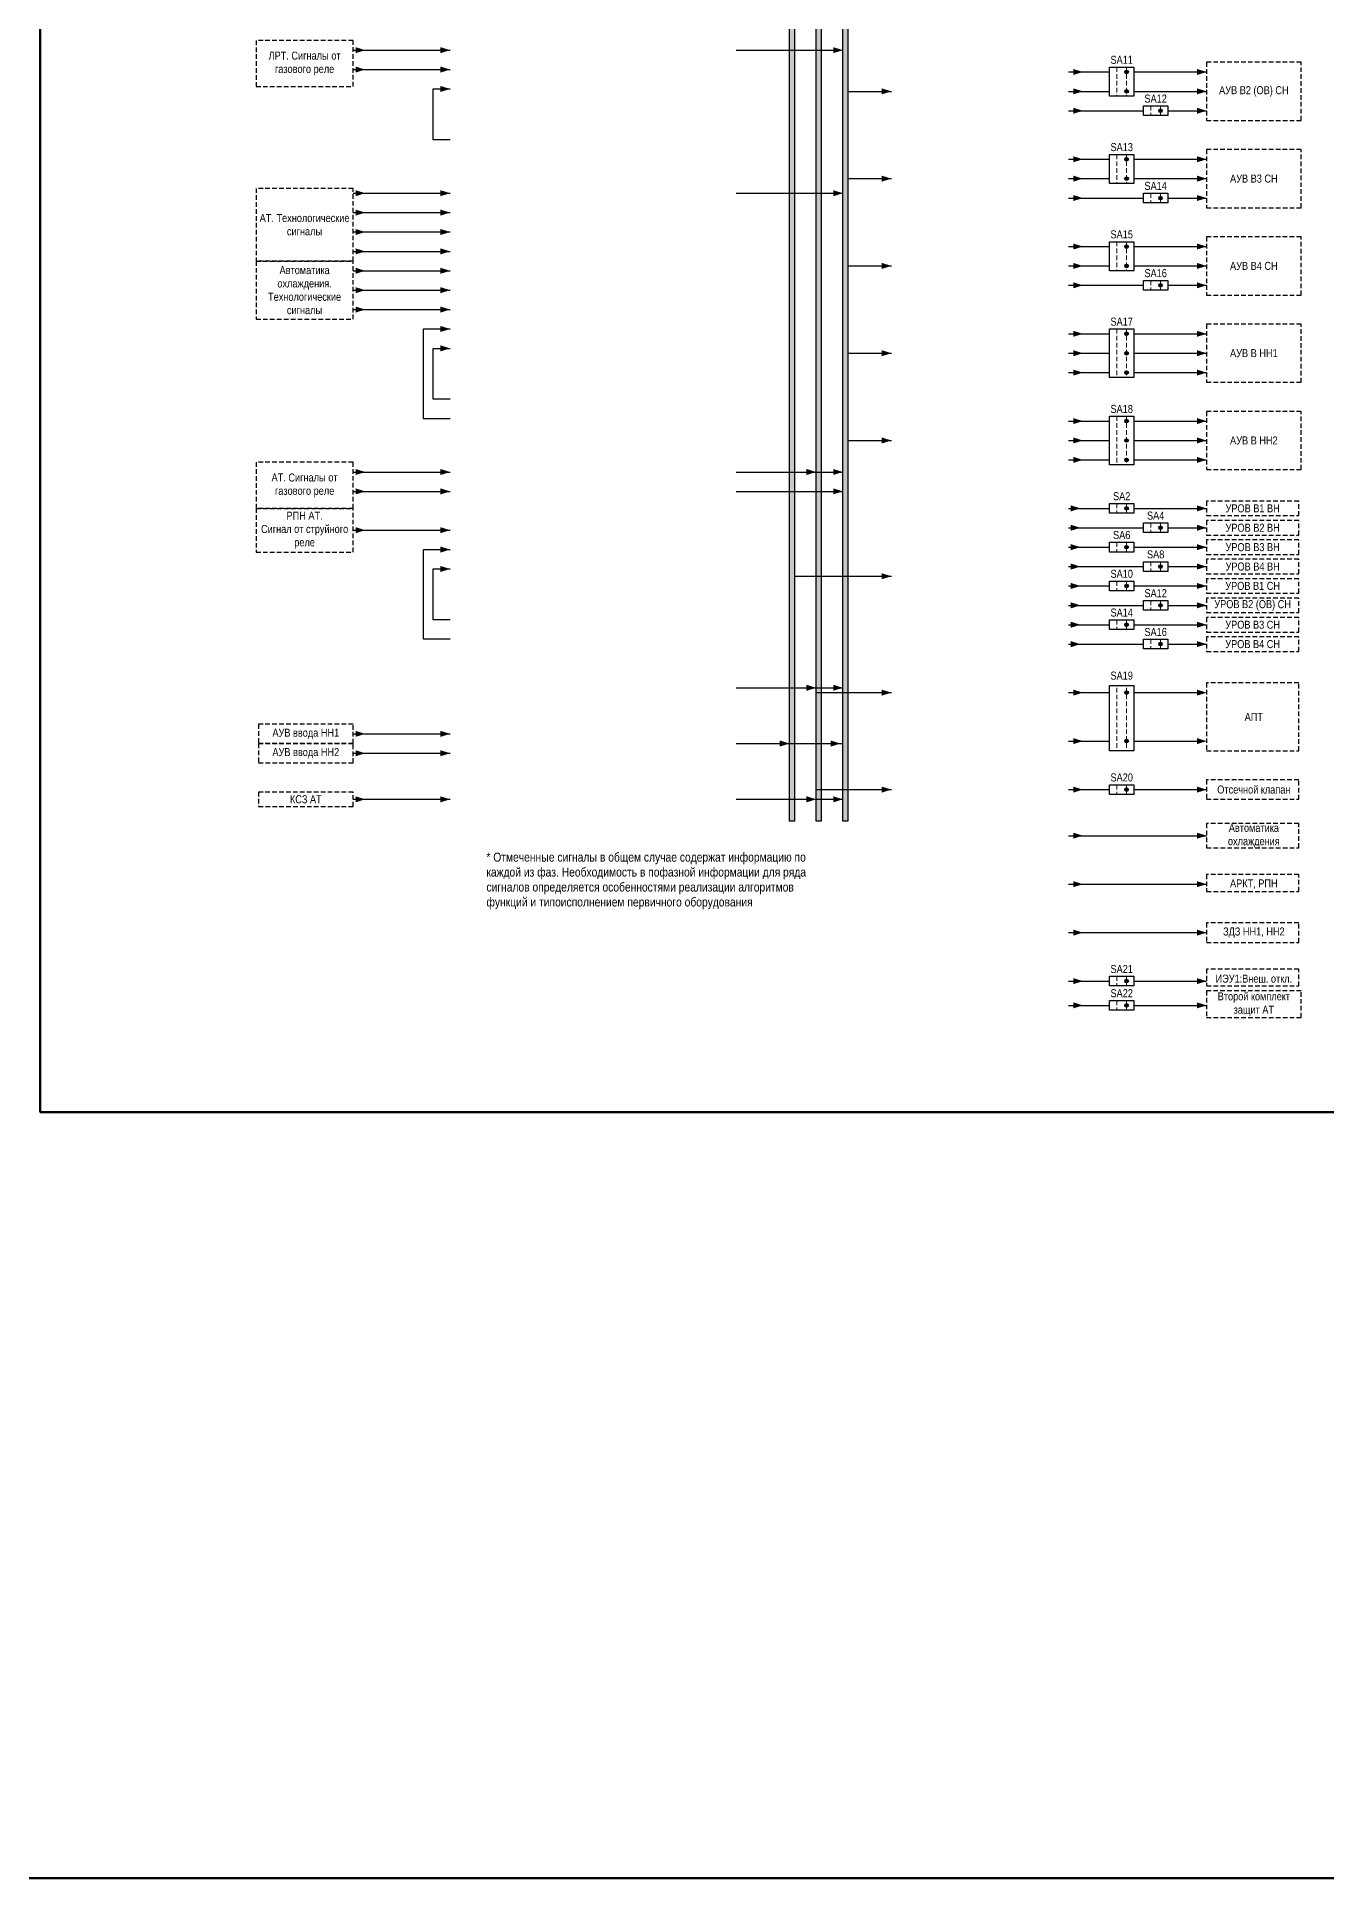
# Model space of a CAD drawing. Header units: millimetres. Extents: x 25558 to 49929, y 1902 to 19390.
# Drawn here: x 26077 to 26608, y 14208 to 14968 of the extents above; entities that cross this region are included whole.
import ezdxf

# ---------------------------------------------------------------- set-up
doc = ezdxf.new("R2010")
doc.units = ezdxf.units.MM
doc.linetypes.add('штриховая2', pattern=[9.525, 6.35, -3.175])
for name, color, linetype, lineweight in [('Основная', 7, 'Continuous', 30), ('Отключение_включение', 1, 'Continuous', 30), ('Тонкая', 7, 'Continuous', 5), ('Цепи внешние', 84, 'Continuous', 30), ('Цепи внутренние', 5, 'Continuous', 30), ('Штриховая', 7, 'штриховая2', 20)]:
    doc.layers.add(name, color=color, linetype=linetype, lineweight=lineweight)
doc.styles.add('Narrow', font='ARIALN.TTF')

msp = doc.modelspace()

# ---------------------------------------------------------------- hatches: boundary and pattern name
at = {"layer": 'Отключение_включение'}
h = msp.add_hatch(color=256, dxfattribs=at)
h.dxf.hatch_style = 1
h.paths.add_polyline_path([(26411, 15129), (26409, 15129), (26409, 14644), (26411, 14644)])
at = {"layer": 'Тонкая', "lineweight": 25, "ltscale": 0.25}
h = msp.add_hatch(color=256, dxfattribs=at)
edge = h.paths.add_edge_path()
edge.add_arc((26526, 14953), 0.75, 0, 360)
h = msp.add_hatch(color=256, dxfattribs=at)
edge = h.paths.add_edge_path()
edge.add_arc((26526, 14945), 0.75, 0, 360)
h = msp.add_hatch(color=256, dxfattribs=at)
edge = h.paths.add_edge_path()
edge.add_arc((26540, 14937), 0.75, 0, 360)
h = msp.add_hatch(color=256, dxfattribs=at)
edge = h.paths.add_edge_path()
edge.add_arc((26526, 14917), 0.75, 0, 360)
h = msp.add_hatch(color=256, dxfattribs=at)
edge = h.paths.add_edge_path()
edge.add_arc((26526, 14909), 0.75, 0, 360)
h = msp.add_hatch(color=256, dxfattribs=at)
edge = h.paths.add_edge_path()
edge.add_arc((26540, 14901), 0.75, 0, 360)
h = msp.add_hatch(color=256, dxfattribs=at)
edge = h.paths.add_edge_path()
edge.add_arc((26526, 14881), 0.75, 0, 360)
h = msp.add_hatch(color=256, dxfattribs=at)
edge = h.paths.add_edge_path()
edge.add_arc((26526, 14873), 0.75, 0, 360)
h = msp.add_hatch(color=256, dxfattribs=at)
edge = h.paths.add_edge_path()
edge.add_arc((26540, 14865), 0.75, 0, 360)
h = msp.add_hatch(color=256, dxfattribs=at)
edge = h.paths.add_edge_path()
edge.add_arc((26526, 14845), 0.75, 0, 360)
h = msp.add_hatch(color=256, dxfattribs=at)
edge = h.paths.add_edge_path()
edge.add_arc((26526, 14837), 0.75, 0, 360)
h = msp.add_hatch(color=256, dxfattribs=at)
edge = h.paths.add_edge_path()
edge.add_arc((26526, 14829), 0.75, 0, 360)
h = msp.add_hatch(color=256, dxfattribs=at)
edge = h.paths.add_edge_path()
edge.add_arc((26526, 14809), 0.75, 0, 360)
h = msp.add_hatch(color=256, dxfattribs=at)
edge = h.paths.add_edge_path()
edge.add_arc((26526, 14801), 0.75, 0, 360)
h = msp.add_hatch(color=256, dxfattribs=at)
edge = h.paths.add_edge_path()
edge.add_arc((26526, 14793), 0.75, 0, 360)
h = msp.add_hatch(color=256, dxfattribs=at)
edge = h.paths.add_edge_path()
edge.add_arc((26526, 14773), 0.75, 0, 360)
h = msp.add_hatch(color=256, dxfattribs=at)
edge = h.paths.add_edge_path()
edge.add_arc((26540, 14765), 0.75, 0, 360)
h = msp.add_hatch(color=256, dxfattribs=at)
edge = h.paths.add_edge_path()
edge.add_arc((26526, 14757), 0.75, 0, 360)
h = msp.add_hatch(color=256, dxfattribs=at)
edge = h.paths.add_edge_path()
edge.add_arc((26540, 14749), 0.75, 0, 360)
h = msp.add_hatch(color=256, dxfattribs=at)
edge = h.paths.add_edge_path()
edge.add_arc((26526, 14741), 0.75, 0, 360)
h = msp.add_hatch(color=256, dxfattribs=at)
edge = h.paths.add_edge_path()
edge.add_arc((26540, 14733), 0.75, 0, 360)
h = msp.add_hatch(color=256, dxfattribs=at)
edge = h.paths.add_edge_path()
edge.add_arc((26526, 14725), 0.75, 0, 360)
h = msp.add_hatch(color=256, dxfattribs=at)
edge = h.paths.add_edge_path()
edge.add_arc((26540, 14717), 0.75, 0, 360)
h = msp.add_hatch(color=256, dxfattribs=at)
edge = h.paths.add_edge_path()
edge.add_arc((26526, 14697), 0.75, 0, 360)
h = msp.add_hatch(color=256, dxfattribs=at)
edge = h.paths.add_edge_path()
edge.add_arc((26526, 14677), 0.75, 0, 360)
h = msp.add_hatch(color=256, dxfattribs=at)
edge = h.paths.add_edge_path()
edge.add_arc((26526, 14657), 0.75, 0, 360)
h = msp.add_hatch(color=256, dxfattribs=at)
edge = h.paths.add_edge_path()
edge.add_arc((26526, 14578), 0.75, 0, 360)
h = msp.add_hatch(color=256, dxfattribs=at)
edge = h.paths.add_edge_path()
edge.add_arc((26526, 14568), 0.75, 0, 360)
at = {"layer": 'Цепи внутренние', "ltscale": 0.3}
h = msp.add_hatch(color=256, dxfattribs=at)
h.dxf.hatch_style = 1
h.paths.add_polyline_path([(26389, 15129), (26387, 15129), (26387, 14644), (26389, 14644)])
h = msp.add_hatch(color=256, dxfattribs=at)
h.dxf.hatch_style = 1
h.paths.add_polyline_path([(26400, 15129), (26398, 15129), (26398, 14644), (26400, 14644)])

# ---------------------------------------------------------------- linework, layer by layer
at = {"layer": 'Основная'}
for points in [[(26519, 14955), (26529, 14955), (26529, 14943), (26519, 14943)], [(26533, 14939), (26543, 14939), (26543, 14935), (26533, 14935)], [(26519, 14919), (26529, 14919), (26529, 14907), (26519, 14907)], [(26533, 14903), (26543, 14903), (26543, 14899), (26533, 14899)], [(26519, 14883), (26529, 14883), (26529, 14871), (26519, 14871)], [(26533, 14867), (26543, 14867), (26543, 14863), (26533, 14863)], [(26519, 14847), (26529, 14847), (26529, 14827), (26519, 14827)], [(26519, 14811), (26529, 14811), (26529, 14791), (26519, 14791)], [(26519, 14775), (26529, 14775), (26529, 14771), (26519, 14771)], [(26533, 14767), (26543, 14767), (26543, 14763), (26533, 14763)], [(26519, 14759), (26529, 14759), (26529, 14755), (26519, 14755)], [(26533, 14751), (26543, 14751), (26543, 14747), (26533, 14747)], [(26519, 14743), (26529, 14743), (26529, 14739), (26519, 14739)], [(26533, 14735), (26543, 14735), (26543, 14731), (26533, 14731)], [(26519, 14727), (26529, 14727), (26529, 14723), (26519, 14723)], [(26533, 14719), (26543, 14719), (26543, 14715), (26533, 14715)], [(26519, 14700), (26529, 14700), (26529, 14673), (26519, 14673)], [(26519, 14659), (26529, 14659), (26529, 14655), (26519, 14655)], [(26519, 14580), (26529, 14580), (26529, 14576), (26519, 14576)], [(26519, 14570), (26529, 14570), (26529, 14566), (26519, 14566)]]:
    msp.add_lwpolyline(points, close=True, dxfattribs=at)
at = {"layer": 'Отключение_включение'}
for p, q in [((26365, 14962), (26409, 14962)), ((26502, 14953), (26519, 14953)), ((26529, 14953), (26559, 14953)), ((26411, 14945), (26429, 14945)), ((26502, 14917), (26519, 14917)), ((26529, 14917), (26559, 14917)), ((26411, 14909), (26429, 14909)), ((26365, 14903), (26409, 14903)), ((26502, 14881), (26519, 14881)), ((26529, 14881), (26559, 14881)), ((26411, 14873), (26429, 14873)), ((26502, 14845), (26519, 14845)), ((26529, 14845), (26559, 14845)), ((26411, 14837), (26429, 14837)), ((26502, 14809), (26519, 14809)), ((26529, 14809), (26559, 14809)), ((26411, 14801), (26429, 14801)), ((26365, 14788), (26409, 14788)), ((26365, 14780), (26409, 14780)), ((26365, 14699), (26409, 14699)), ((26365, 14676), (26409, 14676)), ((26365, 14653), (26409, 14653)), ((26502, 14578), (26519, 14578)), ((26529, 14578), (26559, 14578)), ((26502, 14568), (26519, 14568)), ((26529, 14568), (26559, 14568))]:
    msp.add_line(p, q, dxfattribs=at)
msp.add_lwpolyline([(26409, 15129), (26411, 15129), (26411, 14644), (26409, 14644)], close=True, dxfattribs=at)
for points in [[(26409, 14962, 0, 2.5, 0), (26405, 14962, 0, 0, 0)], [(26508, 14953, 0, 2.5, 0), (26504, 14953, 0, 0, 0)], [(26559, 14953, 0, 2.5, 0), (26555, 14953, 0, 0, 0)], [(26429, 14945, 0, 2.5, 0), (26425, 14945, 0, 0, 0)], [(26508, 14917, 0, 2.5, 0), (26504, 14917, 0, 0, 0)], [(26559, 14917, 0, 2.5, 0), (26555, 14917, 0, 0, 0)], [(26429, 14909, 0, 2.5, 0), (26425, 14909, 0, 0, 0)], [(26409, 14903, 0, 2.5, 0), (26405, 14903, 0, 0, 0)], [(26508, 14881, 0, 2.5, 0), (26504, 14881, 0, 0, 0)], [(26559, 14881, 0, 2.5, 0), (26555, 14881, 0, 0, 0)], [(26429, 14873, 0, 2.5, 0), (26425, 14873, 0, 0, 0)], [(26508, 14845, 0, 2.5, 0), (26504, 14845, 0, 0, 0)], [(26559, 14845, 0, 2.5, 0), (26555, 14845, 0, 0, 0)], [(26429, 14837, 0, 2.5, 0), (26425, 14837, 0, 0, 0)], [(26508, 14809, 0, 2.5, 0), (26504, 14809, 0, 0, 0)], [(26559, 14809, 0, 2.5, 0), (26555, 14809, 0, 0, 0)], [(26429, 14801, 0, 2.5, 0), (26425, 14801, 0, 0, 0)], [(26398, 14788, 0, 2.5, 0), (26394, 14788, 0, 0, 0)], [(26409, 14788, 0, 2.5, 0), (26405, 14788, 0, 0, 0)], [(26409, 14780, 0, 2.5, 0), (26405, 14780, 0, 0, 0)], [(26398, 14699, 0, 2.5, 0), (26394, 14699, 0, 0, 0)], [(26409, 14699, 0, 2.5, 0), (26405, 14699, 0, 0, 0)], [(26387, 14676, 0, 2.5, 0), (26383, 14676, 0, 0, 0)], [(26408, 14676, 0, 2.5, 0), (26404, 14676, 0, 0, 0)], [(26398, 14653, 0, 2.5, 0), (26394, 14653, 0, 0, 0)], [(26409, 14653, 0, 2.5, 0), (26405, 14653, 0, 0, 0)], [(26508, 14578, 0, 2.5, 0), (26504, 14578, 0, 0, 0)], [(26559, 14578, 0, 2.5, 0), (26555, 14578, 0, 0, 0)], [(26508, 14568, 0, 2.5, 0), (26504, 14568, 0, 0, 0)], [(26559, 14568, 0, 2.5, 0), (26555, 14568, 0, 0, 0)]]:
    msp.add_lwpolyline(points, format="xyseb", dxfattribs=at)
at = {"layer": 'Тонкая', "lineweight": 50}
msp.add_lwpolyline([(25558, 19390), (32565, 19390), (32565, 14208), (25558, 14208)], close=True, dxfattribs=at)
at = {"layer": 'Тонкая', "color": 3, "lineweight": 50}
msp.add_lwpolyline([(26672, 14524), (26078, 14524), (26078, 15364), (26672, 15364)], close=True, dxfattribs=at)
at = {"layer": 'Тонкая', "lineweight": 25, "ltscale": 0.25}
for centre in [(26526, 14953), (26526, 14945), (26540, 14937), (26526, 14917), (26526, 14909), (26540, 14901), (26526, 14881), (26526, 14873), (26540, 14865), (26526, 14845), (26526, 14837), (26526, 14829), (26526, 14809), (26526, 14801), (26526, 14793), (26526, 14773), (26540, 14765), (26526, 14757), (26540, 14749), (26526, 14741), (26540, 14733), (26526, 14725), (26540, 14717), (26526, 14697), (26526, 14677), (26526, 14657), (26526, 14578), (26526, 14568)]:
    msp.add_circle(centre, 0.75, dxfattribs=at)
at = {"layer": 'Цепи внешние', "ltscale": 0.3}
for p, q in [((26207, 14962), (26247, 14962)), ((26207, 14954), (26247, 14954)), ((26502, 14945), (26519, 14945)), ((26529, 14945), (26559, 14945)), ((26502, 14937), (26533, 14937)), ((26543, 14937), (26559, 14937)), ((26502, 14909), (26519, 14909)), ((26529, 14909), (26559, 14909)), ((26207, 14903), (26247, 14903)), ((26207, 14895), (26247, 14895)), ((26502, 14901), (26533, 14901)), ((26543, 14901), (26559, 14901)), ((26207, 14887), (26247, 14887)), ((26207, 14879), (26247, 14879)), ((26502, 14873), (26519, 14873)), ((26529, 14873), (26559, 14873)), ((26207, 14871), (26247, 14871)), ((26502, 14865), (26533, 14865)), ((26543, 14865), (26559, 14865)), ((26207, 14863), (26247, 14863)), ((26207, 14855), (26247, 14855)), ((26502, 14837), (26519, 14837)), ((26529, 14837), (26559, 14837)), ((26502, 14829), (26519, 14829)), ((26529, 14829), (26559, 14829)), ((26502, 14801), (26519, 14801)), ((26529, 14801), (26559, 14801)), ((26207, 14788), (26247, 14788)), ((26502, 14793), (26519, 14793)), ((26529, 14793), (26559, 14793)), ((26207, 14780), (26247, 14780)), ((26207, 14764), (26247, 14764)), ((26207, 14680), (26247, 14680)), ((26207, 14672), (26247, 14672)), ((26207, 14653), (26247, 14653))]:
    msp.add_line(p, q, dxfattribs=at)
at = {"layer": 'Цепи внешние'}
for p, q in [((26502, 14773), (26519, 14773)), ((26529, 14773), (26559, 14773)), ((26502, 14765), (26533, 14765)), ((26543, 14765), (26559, 14765)), ((26502, 14757), (26519, 14757)), ((26529, 14757), (26559, 14757)), ((26502, 14749), (26533, 14749)), ((26543, 14749), (26559, 14749)), ((26502, 14741), (26519, 14741)), ((26529, 14741), (26559, 14741)), ((26502, 14733), (26533, 14733)), ((26543, 14733), (26559, 14733)), ((26502, 14725), (26519, 14725)), ((26529, 14725), (26559, 14725)), ((26502, 14717), (26533, 14717)), ((26543, 14717), (26559, 14717)), ((26502, 14697), (26519, 14697)), ((26529, 14697), (26555, 14697)), ((26502, 14677), (26519, 14677)), ((26529, 14677), (26555, 14677)), ((26502, 14657), (26519, 14657)), ((26529, 14657), (26559, 14657)), ((26502, 14618), (26559, 14618)), ((26502, 14598), (26559, 14598))]:
    msp.add_line(p, q, dxfattribs=at)
at = {"layer": 'Цепи внешние', "linetype": 'штриховая2', "ltscale": 0.3}
for points in [[(26207, 14966), (26167, 14966), (26167, 14947), (26207, 14947)], [(26598, 14957), (26559, 14957), (26559, 14933), (26598, 14933)], [(26598, 14921), (26559, 14921), (26559, 14897), (26598, 14897)], [(26207, 14905), (26167, 14905), (26167, 14875), (26207, 14875)], [(26598, 14885), (26559, 14885), (26559, 14861), (26598, 14861)], [(26207, 14875), (26167, 14875), (26167, 14851), (26207, 14851)], [(26598, 14849), (26559, 14849), (26559, 14825), (26598, 14825)], [(26598, 14813), (26559, 14813), (26559, 14789), (26598, 14789)], [(26207, 14792), (26167, 14792), (26167, 14773), (26207, 14773)], [(26207, 14773), (26167, 14773), (26167, 14755), (26207, 14755)], [(26597, 14776), (26559, 14776), (26559, 14770), (26597, 14770)], [(26597, 14768), (26559, 14768), (26559, 14762), (26597, 14762)], [(26597, 14760), (26559, 14760), (26559, 14754), (26597, 14754)], [(26597, 14752), (26559, 14752), (26559, 14746), (26597, 14746)], [(26597, 14744), (26559, 14744), (26559, 14738), (26597, 14738)], [(26597, 14736), (26559, 14736), (26559, 14730), (26597, 14730)], [(26597, 14728), (26559, 14728), (26559, 14722), (26597, 14722)], [(26597, 14720), (26559, 14720), (26559, 14714), (26597, 14714)], [(26597, 14701), (26559, 14701), (26559, 14673), (26597, 14673)], [(26207, 14684), (26168, 14684), (26168, 14676), (26207, 14676)], [(26207, 14676), (26168, 14676), (26168, 14668), (26207, 14668)], [(26597, 14661), (26559, 14661), (26559, 14653), (26597, 14653)], [(26207, 14656), (26168, 14656), (26168, 14650), (26207, 14650)], [(26597, 14643), (26559, 14643), (26559, 14633), (26597, 14633)], [(26597, 14622), (26559, 14622), (26559, 14615), (26597, 14615)], [(26597, 14602), (26559, 14602), (26559, 14594), (26597, 14594)], [(26598, 14574), (26559, 14574), (26559, 14563), (26598, 14563)]]:
    msp.add_lwpolyline(points, close=True, dxfattribs=at)
at = {"layer": 'Цепи внешние', "ltscale": 0.3}
for points in [[(26212, 14962, 0, 2.5, 0), (26208, 14962, 0, 0, 0)], [(26247, 14962, 0, 2.5, 0), (26243, 14962, 0, 0, 0)], [(26212, 14954, 0, 2.5, 0), (26208, 14954, 0, 0, 0)], [(26247, 14954, 0, 2.5, 0), (26243, 14954, 0, 0, 0)], [(26508, 14945, 0, 2.5, 0), (26504, 14945, 0, 0, 0)], [(26559, 14945, 0, 2.5, 0), (26555, 14945, 0, 0, 0)], [(26508, 14937, 0, 2.5, 0), (26504, 14937, 0, 0, 0)], [(26559, 14937, 0, 2.5, 0), (26555, 14937, 0, 0, 0)], [(26508, 14909, 0, 2.5, 0), (26504, 14909, 0, 0, 0)], [(26559, 14909, 0, 2.5, 0), (26555, 14909, 0, 0, 0)], [(26212, 14903, 0, 2.5, 0), (26208, 14903, 0, 0, 0)], [(26247, 14903, 0, 2.5, 0), (26243, 14903, 0, 0, 0)], [(26508, 14901, 0, 2.5, 0), (26504, 14901, 0, 0, 0)], [(26559, 14901, 0, 2.5, 0), (26555, 14901, 0, 0, 0)], [(26212, 14895, 0, 2.5, 0), (26208, 14895, 0, 0, 0)], [(26247, 14895, 0, 2.5, 0), (26243, 14895, 0, 0, 0)], [(26212, 14887, 0, 2.5, 0), (26208, 14887, 0, 0, 0)], [(26247, 14887, 0, 2.5, 0), (26243, 14887, 0, 0, 0)], [(26212, 14879, 0, 2.5, 0), (26208, 14879, 0, 0, 0)], [(26247, 14879, 0, 2.5, 0), (26243, 14879, 0, 0, 0)], [(26212, 14871, 0, 2.5, 0), (26208, 14871, 0, 0, 0)], [(26247, 14871, 0, 2.5, 0), (26243, 14871, 0, 0, 0)], [(26508, 14873, 0, 2.5, 0), (26504, 14873, 0, 0, 0)], [(26559, 14873, 0, 2.5, 0), (26555, 14873, 0, 0, 0)], [(26212, 14863, 0, 2.5, 0), (26208, 14863, 0, 0, 0)], [(26247, 14863, 0, 2.5, 0), (26243, 14863, 0, 0, 0)], [(26508, 14865, 0, 2.5, 0), (26504, 14865, 0, 0, 0)], [(26559, 14865, 0, 2.5, 0), (26555, 14865, 0, 0, 0)], [(26212, 14855, 0, 2.5, 0), (26208, 14855, 0, 0, 0)], [(26247, 14855, 0, 2.5, 0), (26243, 14855, 0, 0, 0)], [(26508, 14837, 0, 2.5, 0), (26504, 14837, 0, 0, 0)], [(26559, 14837, 0, 2.5, 0), (26555, 14837, 0, 0, 0)], [(26508, 14829, 0, 2.5, 0), (26504, 14829, 0, 0, 0)], [(26559, 14829, 0, 2.5, 0), (26555, 14829, 0, 0, 0)], [(26508, 14801, 0, 2.5, 0), (26504, 14801, 0, 0, 0)], [(26559, 14801, 0, 2.5, 0), (26555, 14801, 0, 0, 0)], [(26212, 14788, 0, 2.5, 0), (26208, 14788, 0, 0, 0)], [(26247, 14788, 0, 2.5, 0), (26243, 14788, 0, 0, 0)], [(26508, 14793, 0, 2.5, 0), (26504, 14793, 0, 0, 0)], [(26559, 14793, 0, 2.5, 0), (26555, 14793, 0, 0, 0)], [(26212, 14780, 0, 2.5, 0), (26208, 14780, 0, 0, 0)], [(26247, 14780, 0, 2.5, 0), (26243, 14780, 0, 0, 0)], [(26507, 14773, 0, 2.5, 0), (26503, 14773, 0, 0, 0)], [(26559, 14773, 0, 2.5, 0), (26555, 14773, 0, 0, 0)], [(26212, 14764, 0, 2.5, 0), (26208, 14764, 0, 0, 0)], [(26247, 14764, 0, 2.5, 0), (26243, 14764, 0, 0, 0)], [(26507, 14765, 0, 2.5, 0), (26503, 14765, 0, 0, 0)], [(26559, 14765, 0, 2.5, 0), (26555, 14765, 0, 0, 0)], [(26507, 14757, 0, 2.5, 0), (26503, 14757, 0, 0, 0)], [(26559, 14757, 0, 2.5, 0), (26555, 14757, 0, 0, 0)], [(26507, 14749, 0, 2.5, 0), (26503, 14749, 0, 0, 0)], [(26559, 14749, 0, 2.5, 0), (26555, 14749, 0, 0, 0)], [(26507, 14741, 0, 2.5, 0), (26503, 14741, 0, 0, 0)], [(26559, 14741, 0, 2.5, 0), (26555, 14741, 0, 0, 0)], [(26507, 14733, 0, 2.5, 0), (26503, 14733, 0, 0, 0)], [(26559, 14733, 0, 2.5, 0), (26555, 14733, 0, 0, 0)], [(26507, 14725, 0, 2.5, 0), (26503, 14725, 0, 0, 0)], [(26559, 14725, 0, 2.5, 0), (26555, 14725, 0, 0, 0)], [(26507, 14717, 0, 2.5, 0), (26503, 14717, 0, 0, 0)], [(26559, 14717, 0, 2.5, 0), (26555, 14717, 0, 0, 0)], [(26212, 14680, 0, 2.5, 0), (26208, 14680, 0, 0, 0)], [(26247, 14680, 0, 2.5, 0), (26243, 14680, 0, 0, 0)], [(26212, 14672, 0, 2.5, 0), (26208, 14672, 0, 0, 0)], [(26247, 14672, 0, 2.5, 0), (26243, 14672, 0, 0, 0)], [(26212, 14653, 0, 2.5, 0), (26208, 14653, 0, 0, 0)], [(26247, 14653, 0, 2.5, 0), (26243, 14653, 0, 0, 0)]]:
    msp.add_lwpolyline(points, format="xyseb", dxfattribs=at)
at = {"layer": 'Цепи внешние'}
for points in [[(26508, 14697, 0, 2.5, 0), (26504, 14697, 0, 0, 0)], [(26559, 14697, 0, 2.5, 0), (26555, 14697, 0, 0, 0)], [(26508, 14677, 0, 2.5, 0), (26504, 14677, 0, 0, 0)], [(26559, 14677, 0, 2.5, 0), (26555, 14677, 0, 0, 0)], [(26508, 14657, 0, 2.5, 0), (26504, 14657, 0, 0, 0)], [(26559, 14657, 0, 2.5, 0), (26555, 14657, 0, 0, 0)], [(26508, 14638, 0, 2.5, 0), (26504, 14638, 0, 0, 0)], [(26559, 14638, 0, 2.5, 0), (26555, 14638, 0, 0, 0)], [(26508, 14618, 0, 2.5, 0), (26504, 14618, 0, 0, 0)], [(26559, 14618, 0, 2.5, 0), (26555, 14618, 0, 0, 0)], [(26508, 14598, 0, 2.5, 0), (26504, 14598, 0, 0, 0)], [(26559, 14598, 0, 2.5, 0), (26555, 14598, 0, 0, 0)]]:
    msp.add_lwpolyline(points, format="xyseb", dxfattribs=at)
msp.add_lwpolyline([(26502, 14638), (26559, 14638)], dxfattribs=at)
at = {"layer": 'Цепи внутренние', "ltscale": 0.3}
for p, q in [((26240, 14925), (26240, 14946)), ((26240, 14946), (26247, 14946)), ((26247, 14925), (26240, 14925)), ((26236, 14810), (26236, 14847)), ((26236, 14847), (26247, 14847)), ((26240, 14818), (26240, 14839)), ((26240, 14839), (26247, 14839)), ((26247, 14818), (26240, 14818)), ((26247, 14810), (26236, 14810)), ((26236, 14719), (26236, 14756)), ((26236, 14756), (26247, 14756)), ((26240, 14727), (26240, 14748)), ((26240, 14748), (26247, 14748)), ((26389, 14745), (26429, 14745)), ((26247, 14727), (26240, 14727)), ((26247, 14719), (26236, 14719)), ((26398, 14697), (26429, 14697)), ((26398, 14657), (26429, 14657))]:
    msp.add_line(p, q, dxfattribs=at)
for points in [[(26387, 15129), (26389, 15129), (26389, 14644), (26387, 14644)], [(26398, 15129), (26400, 15129), (26400, 14644), (26398, 14644)]]:
    msp.add_lwpolyline(points, close=True, dxfattribs=at)
for points in [[(26247, 14946, 0, 2.5, 0), (26243, 14946, 0, 0, 0)], [(26247, 14847, 0, 2.5, 0), (26243, 14847, 0, 0, 0)], [(26247, 14839, 0, 2.5, 0), (26243, 14839, 0, 0, 0)], [(26247, 14756, 0, 2.5, 0), (26243, 14756, 0, 0, 0)], [(26247, 14748, 0, 2.5, 0), (26243, 14748, 0, 0, 0)], [(26429, 14745, 0, 2.5, 0), (26425, 14745, 0, 0, 0)], [(26429, 14697, 0, 2.5, 0), (26425, 14697, 0, 0, 0)], [(26429, 14657, 0, 2.5, 0), (26425, 14657, 0, 0, 0)]]:
    msp.add_lwpolyline(points, format="xyseb", dxfattribs=at)
at = {"layer": 'Цепи внутренние', "linetype": 'штриховая2', "ltscale": 0.3}
msp.add_lwpolyline([(26597, 14583), (26559, 14583), (26559, 14576), (26597, 14576)], close=True, dxfattribs=at)
at = {"layer": 'Штриховая', "ltscale": 0.3}
for p, q in [((26522, 14955), (26522, 14943)), ((26526, 14955), (26526, 14943)), ((26536, 14939), (26536, 14935)), ((26540, 14939), (26540, 14935)), ((26522, 14919), (26522, 14907)), ((26526, 14919), (26526, 14907)), ((26536, 14903), (26536, 14899)), ((26540, 14903), (26540, 14899)), ((26522, 14883), (26522, 14871)), ((26526, 14883), (26526, 14871)), ((26536, 14867), (26536, 14863)), ((26540, 14867), (26540, 14863)), ((26522, 14847), (26522, 14827)), ((26526, 14847), (26526, 14827)), ((26522, 14811), (26522, 14791)), ((26526, 14811), (26526, 14791)), ((26522, 14775), (26522, 14771)), ((26526, 14775), (26526, 14771)), ((26536, 14767), (26536, 14763)), ((26540, 14767), (26540, 14763)), ((26522, 14759), (26522, 14755)), ((26526, 14759), (26526, 14755)), ((26536, 14751), (26536, 14747)), ((26540, 14751), (26540, 14747)), ((26522, 14743), (26522, 14739)), ((26526, 14743), (26526, 14739)), ((26536, 14735), (26536, 14731)), ((26540, 14735), (26540, 14731)), ((26522, 14727), (26522, 14723)), ((26526, 14727), (26526, 14723)), ((26536, 14719), (26536, 14715)), ((26540, 14719), (26540, 14715)), ((26522, 14699), (26522, 14674)), ((26526, 14699), (26526, 14674)), ((26522, 14659), (26522, 14655)), ((26526, 14659), (26526, 14655)), ((26522, 14580), (26522, 14576)), ((26526, 14580), (26526, 14576)), ((26522, 14570), (26522, 14566)), ((26526, 14570), (26526, 14566))]:
    msp.add_line(p, q, dxfattribs=at)

# ---------------------------------------------------------------- texts
at = {"layer": 'Основная', "style": 'Narrow'}
for s, insert, char_height, width, attachment_point in [('ЛРТ. Сигналы от газового реле', (26187, 14956.5), 3.3, 40, 5), ('SA11', (26524, 14958), 3.3, 39, 5), ('АУВ В2 (ОВ) СН', (26578.5, 14945), 3.3, 39, 5), ('SA12', (26538, 14942), 3.3, 39, 5), ('SA13', (26524, 14922), 3.3, 8.8977, 5), ('АУВ В3 СН', (26578.5, 14909), 3.3, 39, 5), ('SA14', (26538, 14906), 3.3, 8.0123, 5), ('АТ. Технологические сигналы', (26187, 14890), 3.3, 40, 5), ('SA15', (26524, 14886), 3.3, 8.8977, 5), ('Автоматика охлаждения. \\PТехнологические сигналы ', (26187, 14863), 3.3, 40, 5), ('SA16', (26538, 14870), 3.3, 8.0123, 5), ('АУВ В4 СН', (26578.5, 14873), 3.3, 39, 5), ('SA17', (26524, 14850), 3.3, 39, 5), ('АУВ В НН1', (26578.5, 14837), 3.3, 39, 5), ('SA18', (26524, 14814), 3.3, 39, 5), ('АУВ В НН2', (26578.5, 14801), 3.3, 39, 5), ('АТ. Сигналы от газового реле', (26187, 14782.5), 3.3, 40, 5), ('SA2', (26524, 14778), 3.3, 39, 5), ('УРОВ В1 ВН', (26578, 14773), 3.3, 38, 5), ('РПН АТ. \\PСигнал от струйного реле ', (26187, 14764), 3.3, 40, 5), ('SA4', (26538, 14770), 3.3, 39, 5), ('УРОВ В2 ВН', (26578, 14765), 3.3, 38, 5), ('SA6', (26524, 14762), 3.3, 39, 5), ('УРОВ В3 ВН', (26578, 14757), 3.3, 38, 5), ('SA8', (26538, 14754), 3.3, 39, 5), ('УРОВ В4 ВН', (26578, 14749), 3.3, 38, 5), ('SA10', (26524, 14746), 3.3, 39, 5), ('УРОВ В1 СН', (26578, 14741), 3.3, 38, 5), ('SA12', (26538, 14738), 3.3, 39, 5), ('УРОВ В2 (ОВ) СН', (26578, 14733), 3.3, 38, 5), ('SA14', (26524, 14730), 3.3, 39, 5), ('УРОВ В3 СН', (26578, 14725), 3.3, 38, 5), ('SA16', (26538, 14722), 3.3, 39, 5), ('УРОВ В4 СН', (26578, 14717), 3.3, 38, 5), ('SA19', (26524, 14704), 3.3, 39, 5), ('АУВ ввода {\\C0;НН1}', (26187.5, 14680), 3.3, 39, 5), ('АПТ', (26578.5, 14687), 3.3, 39, 5), ('АУВ ввода {\\C0;НН2}', (26187.5, 14672), 3.3, 39, 5), ('SA20', (26524, 14662), 3.3, 39, 5), ('Отсечной клапан', (26578.5, 14657), 3.3, 39, 5), ('КСЗ АТ', (26187.5, 14653), 3.3, 39, 5), ('Автоматика охлаждения', (26578.5, 14638), 3.3, 39, 5), ('* Отмеченные сигналы в общем случае содержат информацию по каждой из фаз. Необходимость в пофазной информации для ряда сигналов определяется особенностями реализации алгоритмов функций и типоисполнением первичного оборудования', (26262, 14631), 3.7, 135.925, 1), ('АРКТ, РПН', (26578.5, 14618), 3.3, 39, 5), ('ЗДЗ НН1, НН2', (26578.5, 14598), 3.3, 39, 5), ('SA21', (26524, 14583), 3.3, 39, 5), ('ИЭУ1:Внеш. откл.', (26578.5, 14579), 3.3, 39, 5), ('SA22', (26524, 14573), 3.3, 39, 5), ('Второй комплект защит АТ', (26578.5, 14568.5), 3.3, 39, 5)]:
    msp.add_mtext(s, dxfattribs=dict(at, insert=insert, char_height=char_height, width=width, attachment_point=attachment_point))

doc.saveas('drawing.dxf')
